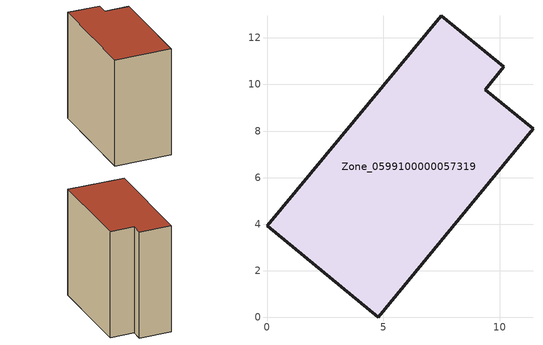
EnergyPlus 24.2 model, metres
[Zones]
Zone_0599100000057319
 floor ground (C_G): 0,3.92 7.49,12.95 10.17,10.75 9.37,9.78 11.43,8.09 4.78,0 z0
 wall outside (C_F): 4.78,0 11.43,8.09 9.37,9.78 10.17,10.75 7.49,12.95 0,3.92 4.78,0 z0:11.8
 roof outside (C_R): 7.49,12.95 0,3.92 4.78,0 11.43,8.09 9.37,9.78 10.17,10.75 z11.8
[BUILDING]
Pand.0599100000057319: North Axis=0; Terrain=City; Loads Convergence Tolerance Value=0.04; Temperature Convergence Tolerance Value=0.4; Solar Distribution=FullExterior; Maximum Number of Warmup Days=25; Minimum Number of Warmup Days=1
[Site:Location]
Rotterdam.The.Hague.AP_ZH_NLD Design_Conditions: Latitude=51.96; Longitude=4.45; Time Zone=1; Elevation=-4.5
[SITE:GROUNDTEMPERATURE:BUILDINGSURFACE]
18, 18, 18, 18, 18, 18, 18, 18, 18, 18, 18, 18
[MATERIAL] Thermal Absorptance=0.9; Solar Absorptance=0.7; Visible Absorptance=0.7
Name | Roughness | Thickness | Conductivity | Density | Specific Heat
G.TI.1946 | MediumSmooth | 0.15 | 1 | 540 | 1210
F.TI.1946 | Rough | 0.3 | 0.857143 | 1920 | 840
R.TI.1946 | MediumRough | 0.2 | 0.1 | 1500 | 1000
[CONSTRUCTION]
C_G: G.TI.1946
C_F: F.TI.1946
C_R: R.TI.1946
[ZONE]
Zone_0599100000057319: Type=1; Multiplier=1; Ceiling Height=Autocalculate; Volume=Autocalculate; Floor Area=autocalculate; Part of Total Floor Area=Yes
[ZONEINFILTRATION:DESIGNFLOWRATE]
Infil_Zone_0599100000057319: Zone or ZoneList or Space or SpaceList=Zone_0599100000057319; Schedule=AlwaysOn; Design Flow Rate Calculation Method=Flow/Area; Flow Rate per Floor Area=0.003; Constant Term Coefficient=1; Temperature Term Coefficient=0; Velocity Term Coefficient=0; Velocity Squared Term Coefficient=0
[HVACTEMPLATE:ZONE:IDEALLOADSAIRSYSTEM]
Zone_0599100000057319: Maximum Heating Supply Air Temperature=50; Minimum Cooling Supply Air Temperature=13; Maximum Heating Supply Air Humidity Ratio=0.0156; Minimum Cooling Supply Air Humidity Ratio=0.0077; Heating Limit=NoLimit; Cooling Limit=NoLimit; Dehumidification Control Type=ConstantSensibleHeatRatio; Cooling Sensible Heat Ratio=0.7; Dehumidification Setpoint=60; Humidification Control Type=None; Humidification Setpoint=30; Outdoor Air Method=None; Outdoor Air Flow Rate per Person=0.00944; Outdoor Air Flow Rate per Zone Floor Area=0; Outdoor Air Flow Rate per Zone=0; Demand Controlled Ventilation Type=None; Outdoor Air Economizer Type=NoEconomizer; Heat Recovery Type=None; Sensible Heat Recovery Effectiveness=0.7; Latent Heat Recovery Effectiveness=0.65
[ZONECONTROL:THERMOSTAT]
ThermostatControl_Zone_0599100000057319: Zone or ZoneList=Zone_0599100000057319; Control Type Schedule=DualSetpointControlType; Control 1=Thermostat_Zone_0599100000057319; Temperature Difference Between Cutout And Setpoint=0
[THERMOSTATSETPOINT:DUALSETPOINT]
Thermostat_Zone_0599100000057319: Heating Setpoint Temperature Schedule=HeatingSetpoint_Zone_0599100000057319; Cooling Setpoint Temperature Schedule=CoolingSetpoint_Zone_0599100000057319
[SCHEDULE:COMPACT]
HeatingSetpoint_Zone_0599100000057319: Through: 12/31, For: AllDays, Until: 24:00, 21
CoolingSetpoint_Zone_0599100000057319: Through: 12/31, For: AllDays, Until: 24:00, 24
DualSetpointControlType: Through: 12/31, For: AllDays, Until: 24:00, 4
AlwaysOn: Through: 12/31, For: AllDays, Until: 24:00, 1
